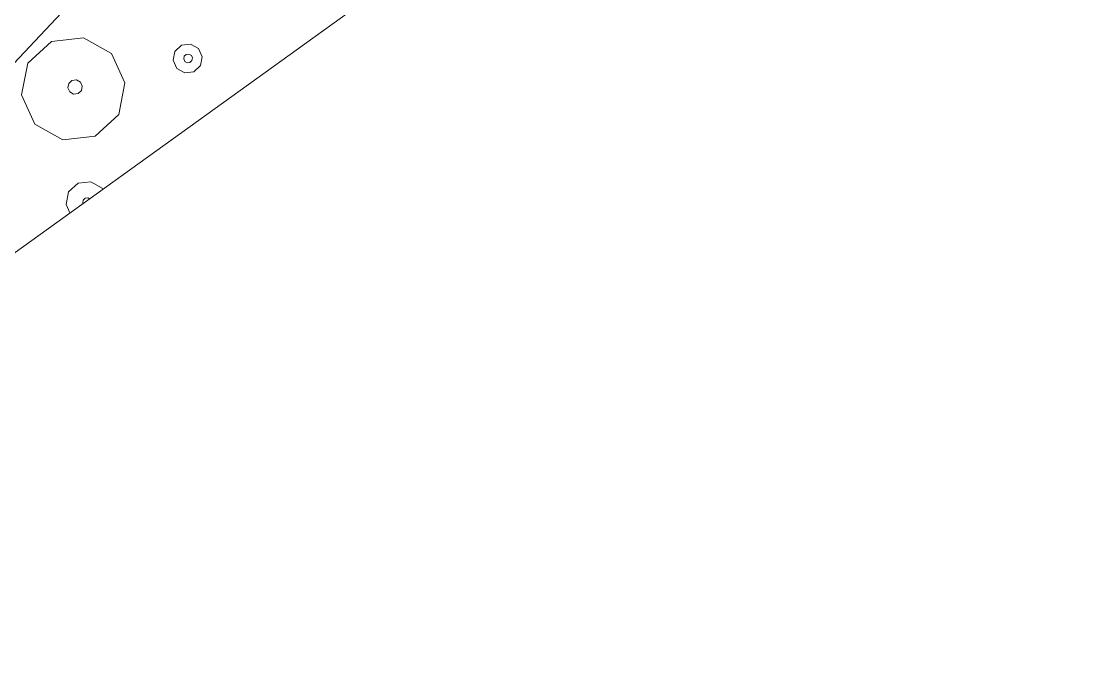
# Model space of a CAD drawing. Header units: metres. Extents: x -2858 to 512, y -1995 to 1252.
# Drawn here: x -474.192 to -470.121, y -199.851 to -197.433 of the extents above; entities that cross this region are included whole.
import ezdxf

# ---------------------------------------------------------------- set-up
doc = ezdxf.new("R2010")
doc.units = ezdxf.units.M
doc.layers.add('Calque commun', color=7, linetype='Continuous')

# ---------------------------------------------------------------- blocks, each defined once
blk = doc.blocks.new('pattern')
at = {"layer": 'Calque commun', "color": 54, "linetype": 'Continuous', "lineweight": 9}
for p, q in [((111.2031, 105.8551), (111.2051, 105.8596)), ((111.2138, 105.8068), (111.2031, 105.8551)), ((110.572, 105.8056), (110.6018, 105.8232)), ((110.6018, 105.8232), (110.6363, 105.8199)), ((110.6363, 105.8199), (110.6622, 105.797)), ((111.2675, 105.8398), (111.2661, 105.8462)), ((111.2753, 105.8329), (111.2675, 105.8398)), ((111.2857, 105.832), (111.2753, 105.8329)), ((111.2946, 105.8372), (111.2857, 105.832)), ((111.2957, 105.8397), (111.2946, 105.8372)), ((111.3565, 105.8263), (111.3427, 105.7945)), ((110.5582, 105.7738), (110.572, 105.8056)), ((110.5658, 105.7401), (110.5582, 105.7738)), ((110.596, 105.771), (110.6001, 105.7805)), ((110.5983, 105.7609), (110.596, 105.771)), ((110.6001, 105.7805), (110.6091, 105.7858)), ((110.6091, 105.7858), (110.6194, 105.7848)), ((110.6194, 105.7848), (110.6272, 105.7779)), ((110.6295, 105.7678), (110.6253, 105.7583)), ((110.6272, 105.7779), (110.6295, 105.7678)), ((110.6622, 105.797), (110.6697, 105.7632)), ((111.2509, 105.7741), (111.2138, 105.8068)), ((111.3001, 105.7694), (111.2509, 105.7741)), ((111.3427, 105.7945), (111.3001, 105.7694)), ((110.5917, 105.7172), (110.5658, 105.7401)), ((110.6061, 105.754), (110.5983, 105.7609)), ((110.6164, 105.753), (110.6061, 105.754)), ((110.6253, 105.7583), (110.6164, 105.753)), ((110.656, 105.7315), (110.6262, 105.7139)), ((110.6697, 105.7632), (110.656, 105.7315)), ((110.6262, 105.7139), (110.5917, 105.7172)), ((110.8437, 105.6513), (110.9501, 105.7141)), ((110.9501, 105.7141), (111.0732, 105.7024)), ((111.0732, 105.7024), (111.1659, 105.6206)), ((110.7945, 105.5378), (110.8437, 105.6513)), ((111.1659, 105.6206), (111.1927, 105.4999)), ((110.8214, 105.4172), (110.7945, 105.5378)), ((110.9557, 105.5221), (110.9626, 105.538)), ((110.9626, 105.538), (110.9775, 105.5468)), ((110.9775, 105.5468), (110.9948, 105.5452)), ((110.9948, 105.5452), (111.0077, 105.5337)), ((111.0077, 105.5337), (111.0115, 105.5168)), ((110.9595, 105.5052), (110.9557, 105.5221)), ((110.9725, 105.4938), (110.9595, 105.5052)), ((110.9897, 105.4921), (110.9725, 105.4938)), ((111.0046, 105.5009), (110.9897, 105.4921)), ((111.0115, 105.5168), (111.0046, 105.5009)), ((111.1927, 105.4999), (111.1436, 105.3865)), ((110.9141, 105.3354), (110.8214, 105.4172)), ((111.1436, 105.3865), (111.0371, 105.3237)), ((111.0371, 105.3237), (110.9141, 105.3354))]:
    blk.add_line(p, q, dxfattribs=at)
at = {"layer": 'Calque commun', "color": 7, "linetype": 'Continuous', "lineweight": 9}
mesh = blk.add_polyface(dxfattribs=at)
corners = [(70.8497, 113.5412), (53.8349, 19.1692), (74.7282, 106.3237), (76.0435, 113.5984), (74.769, 106.1763), (58.8077, 18.2701), (114.1703, 105.207), (114.1703, 98.5387)]
mesh.append_faces([[corners[k] for k in face] for face in [(3, 4, 6)]], dxfattribs={"vtx0": -1, "vtx1": -1, "color": 7})
mesh.append_faces([[corners[k] for k in face] for face in [(3, 2, 4)]], dxfattribs={"vtx0": -1, "vtx2": -1, "color": 7})
mesh.append_faces([[corners[k] for k in face] for face in [(5, 2, 1)]], dxfattribs={"vtx1": -1, "color": 7})
mesh.append_faces([[corners[k] for k in face] for face in [(0, 1, 2), (3, 0, 2)]], dxfattribs={"vtx1": -1, "vtx2": -1, "color": 7})
mesh.append_faces([[corners[k] for k in face] for face in [(4, 7, 6)]], dxfattribs={"vtx2": -1, "color": 7})

msp = doc.modelspace()

# ---------------------------------------------------------------- block references
at = {"layer": 'Calque commun', "color": 0, "linetype": 'ByBlock', "lineweight": -2, "rotation": 228.1617603435354}
msp.add_blockref('pattern', (-478.5712, -44.6144), dxfattribs=at)

doc.saveas('drawing.dxf')
